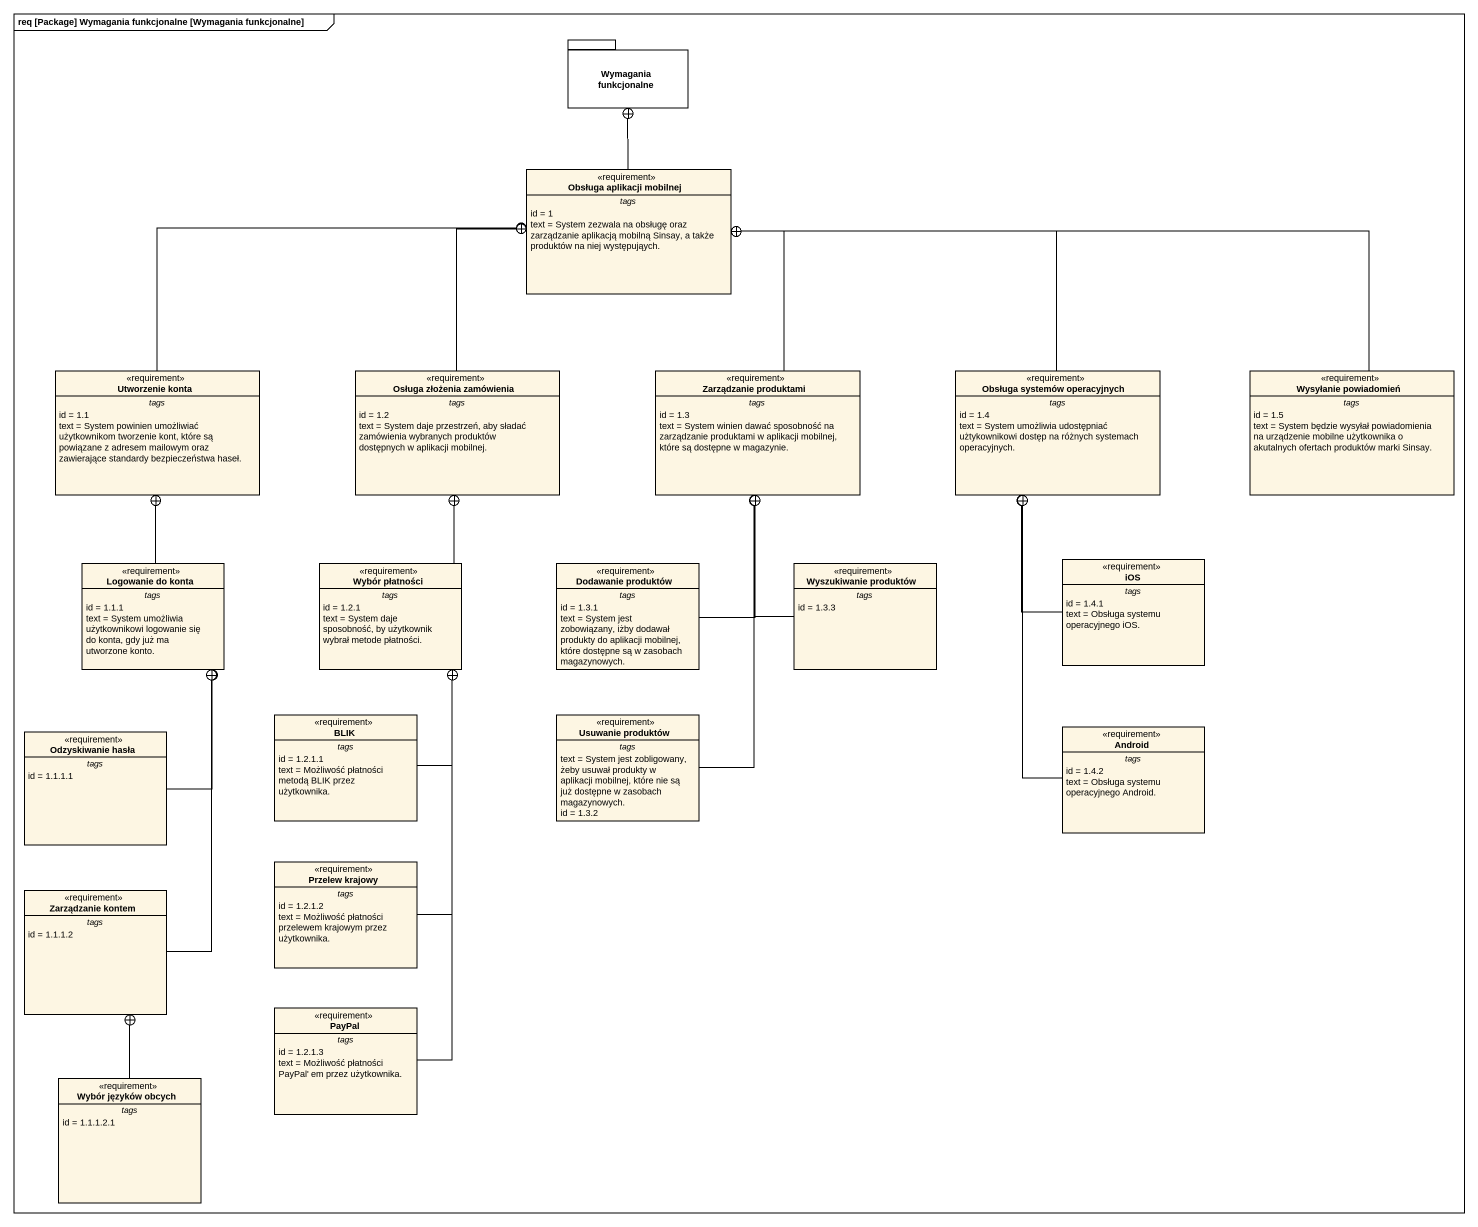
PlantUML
@startuml
mainframe req [Package] Wymagania funkcjonalne [Wymagania funkcjonalne]
hide circle
hide empty members
package "Wymagania funkcjonalne" as Wymagania_funkcjonalne {
}
class "Obsługa aplikacji mobilnej" as Obsługa_aplikacji_mobilnej <<requirement>> {
  -- tags --
  id = 1
  text = System zezwala na obsługę oraz zarządzanie aplikacją mobilną Sinsay, a także produktów na niej występująych.
}
class "Utworzenie konta" as Utworzenie_konta <<requirement>> {
  -- tags --
  id = 1.1
  text = System powinien umożliwiać użytkownikom tworzenie kont, które są powiązane z adresem mailowym oraz zawierające standardy bezpieczeństwa haseł.
}
class "Osługa złożenia zamówienia" as Osługa_złożenia_zamówienia <<requirement>> {
  -- tags --
  id = 1.2
  text = System daje przestrzeń, aby sładać zamówienia wybranych produktów dostępnych w aplikacji mobilnej.
}
class "Zarządzanie produktami" as Zarządzanie_produktami <<requirement>> {
  -- tags --
  id = 1.3
  text = System winien dawać sposobność na zarządzanie produktami w aplikacji mobilnej, które są dostępne w magazynie.
}
class "Obsługa systemów operacyjnych" as Obsługa_systemów <<requirement>> {
  -- tags --
  id = 1.4
  text = System umożliwia udostępniać użtykownikowi dostęp na różnych systemach operacyjnych.
}
class "Wysyłanie powiadomień" as Wysyłanie_powiadomień <<requirement>> {
  -- tags --
  id = 1.5
  text = System będzie wysyłał powiadomienia na urządzenie mobilne użytkownika o akutalnych ofertach produktów marki Sinsay.
}
class "Logowanie do konta" as Logowanie_do_konta <<requirement>> {
  -- tags --
  id = 1.1.1
  text = System umożliwia użytkownikowi logowanie się do konta, gdy już ma utworzone konto.
}
class "Wybór płatności" as Wybór_płatności <<requirement>> {
  -- tags --
  id = 1.2.1
  text = System daje sposobność, by użytkownik wybrał metode płatności.
}
class "Dodawanie produktów" as Dodawanie_produktów <<requirement>> {
  -- tags --
  id = 1.3.1
  text = System jest zobowiązany, iżby dodawał produkty do aplikacji mobilnej, które dostępne są w zasobach magazynowych.
}
class "Wyszukiwanie produktów" as Wyszukiwanie_produktów <<requirement>> {
  -- tags --
  id = 1.3.3
}
class iOS <<requirement>> {
  -- tags --
  id = 1.4.1
  text = Obsługa systemu operacyjnego iOS.
}
class "Odzyskiwanie hasła" as Odzyskiwanie_hasła <<requirement>> {
  -- tags --
  id = 1.1.1.1
}
class BLIK <<requirement>> {
  -- tags --
  id = 1.2.1.1
  text = Możliwość płatności metodą BLIK przez użytkownika.
}
class "Usuwanie produktów" as Usuwanie_produktów <<requirement>> {
  -- tags --
  text = System jest zobligowany, żeby usuwał produkty w aplikacji mobilnej, które nie są już dostępne w zasobach magazynowych.
  id = 1.3.2
}
class Android <<requirement>> {
  -- tags --
  id = 1.4.2
  text = Obsługa systemu operacyjnego Android.
}
class "Zarządzanie kontem" as Zarządzanie_kontem <<requirement>> {
  -- tags --
  id = 1.1.1.2
}
class "Przelew krajowy" as Przelew_krajowy <<requirement>> {
  -- tags --
  id = 1.2.1.2
  text = Możliwość płatności przelewem krajowym przez użytkownika.
}
class PayPal <<requirement>> {
  -- tags --
  id = 1.2.1.3
  text = Możliwość płatności PayPal' em przez użytkownika.
}
class "Wybór języków obcych" as Wybór_języków_obcych <<requirement>> {
  -- tags --
  id = 1.1.1.2.1
}
Obsługa_aplikacji_mobilnej -up-+ Wymagania_funkcjonalne
Utworzenie_konta -right-+ Obsługa_aplikacji_mobilnej
Osługa_złożenia_zamówienia -up-+ Obsługa_aplikacji_mobilnej
Zarządzanie_produktami -up-+ Obsługa_aplikacji_mobilnej
Obsługa_systemów -left-+ Obsługa_aplikacji_mobilnej
Wysyłanie_powiadomień -left-+ Obsługa_aplikacji_mobilnej
Logowanie_do_konta -up-+ Utworzenie_konta
Wybór_płatności -up-+ Osługa_złożenia_zamówienia
Dodawanie_produktów -up-+ Zarządzanie_produktami
Wyszukiwanie_produktów -up-+ Zarządzanie_produktami
iOS -up-+ Obsługa_systemów
Odzyskiwanie_hasła -up-+ Logowanie_do_konta
BLIK -up-+ Wybór_płatności
Usuwanie_produktów -up-+ Zarządzanie_produktami
Android -up-+ Obsługa_systemów
Zarządzanie_kontem -up-+ Logowanie_do_konta
Przelew_krajowy -up-+ Wybór_płatności
PayPal -up-+ Wybór_płatności
Wybór_języków_obcych -up-+ Zarządzanie_kontem
@enduml
